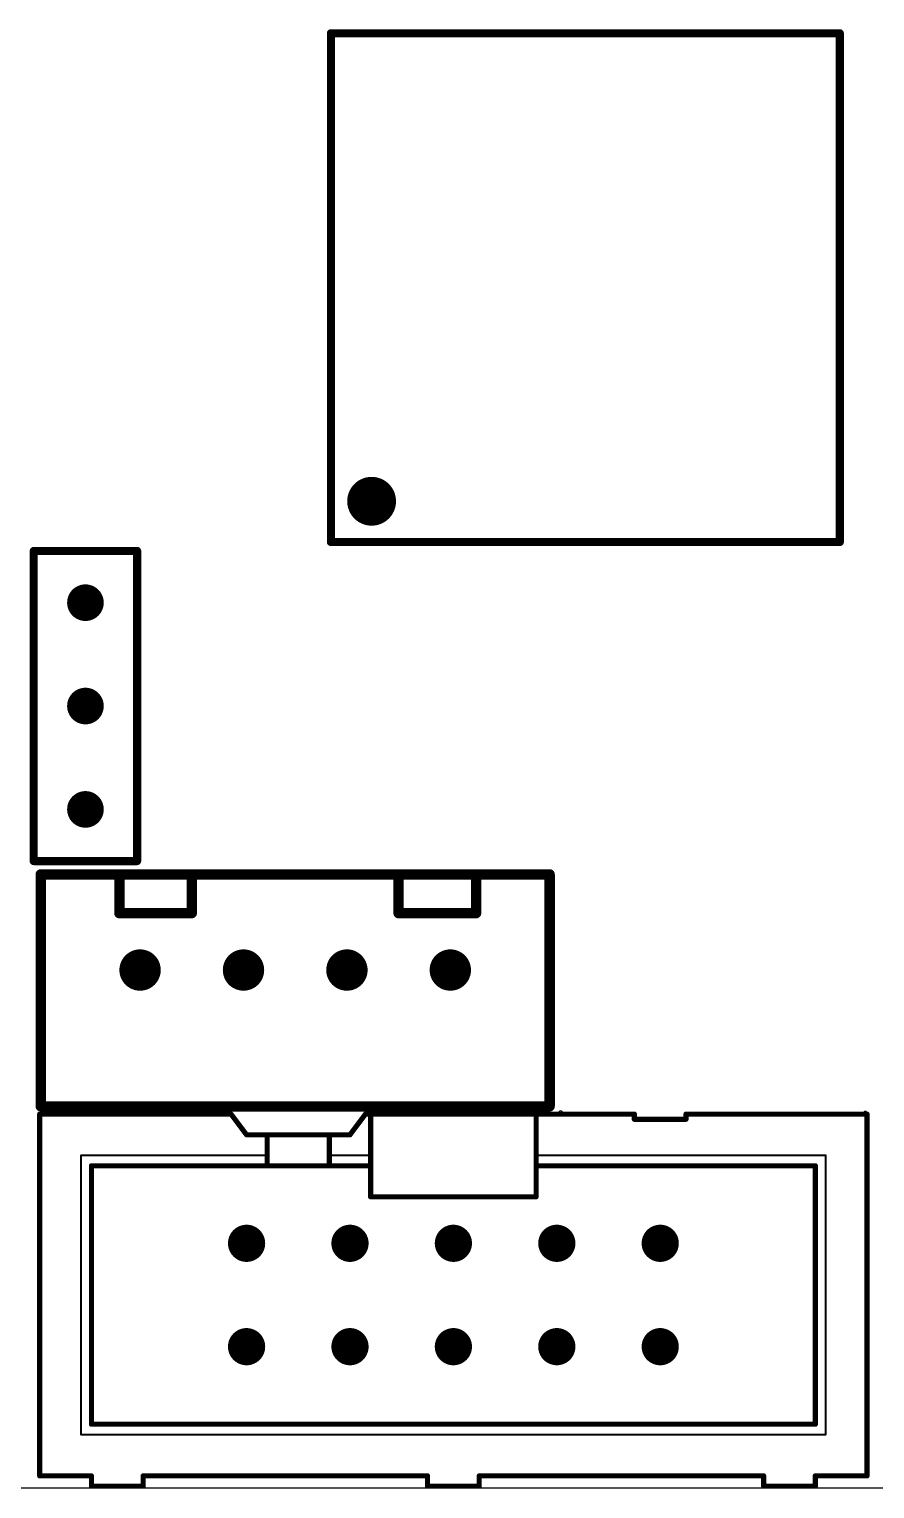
# Model space of a CAD drawing. Header units: millimetres. Extents: x 11 to 186, y 22 to 124.
# Drawn here: x 116.63 to 137.4, y 28.93 to 64.79 of the extents above; entities that cross this region are included whole.
import ezdxf

# ---------------------------------------------------------------- set-up
doc = ezdxf.new("R2010")
doc.units = ezdxf.units.MM
for name, color, linetype in [('KeepOutLayer', 6, 'Continuous'), ('PadHoleLayer', 156, 'Continuous'), ('TopOverlay', 2, 'Continuous')]:
    doc.layers.add(name, color=color, linetype=linetype)

msp = doc.modelspace()

# ---------------------------------------------------------------- linework, layer by layer
at = {"layer": 'KeepOutLayer'}
msp.add_line((17.351, 28.948), (166.624, 28.948), dxfattribs=at)
at = {"layer": 'PadHoleLayer'}
for points, const_width in [([(118.008, 50.926, 1), (118.008, 50.476, 1)], 0.45), ([(118.008, 48.386, 1), (118.008, 47.936, 1)], 0.45), ([(118.008, 45.846, 1), (118.008, 45.396, 1)], 0.45), ([(119.096, 41.674, 1), (119.604, 41.674, 1)], 0.508), ([(121.636, 41.674, 1), (122.144, 41.674, 1)], 0.508), ([(124.176, 41.674, 1), (124.684, 41.674, 1)], 0.508), ([(126.716, 41.674, 1), (127.224, 41.674, 1)], 0.508), ([(122.194, 34.959, 1), (121.737, 34.959, 1)], 0.457), ([(124.734, 34.959, 1), (124.277, 34.959, 1)], 0.457), ([(127.274, 34.959, 1), (126.817, 34.959, 1)], 0.457), ([(129.814, 34.959, 1), (129.357, 34.959, 1)], 0.457), ([(132.354, 34.959, 1), (131.897, 34.959, 1)], 0.457), ([(122.194, 32.419, 1), (121.737, 32.419, 1)], 0.457), ([(124.734, 32.419, 1), (124.277, 32.419, 1)], 0.457), ([(127.274, 32.419, 1), (126.817, 32.419, 1)], 0.457), ([(129.814, 32.419, 1), (129.357, 32.419, 1)], 0.457), ([(132.354, 32.419, 1), (131.897, 32.419, 1)], 0.457)]:
    msp.add_lwpolyline(points, format="xyb", close=True, dxfattribs=dict(at, const_width=const_width))
at = {"layer": 'TopOverlay'}
for points, const_width in [([(124.037, 52.193), (124.037, 64.693)], 0.2), ([(124.037, 64.693), (136.537, 64.693)], 0.2), ([(136.537, 52.193), (136.537, 64.693)], 0.2), ([(116.738, 44.351), (116.738, 51.971)], 0.2), ([(116.738, 51.971), (119.278, 51.971)], 0.2), ([(119.278, 44.351), (119.278, 51.971)], 0.2), ([(124.037, 52.193), (136.537, 52.193)], 0.2), ([(116.738, 44.351), (119.278, 44.351)], 0.2), ([(116.91, 44.024), (129.41, 44.024)], 0.254), ([(116.91, 38.324), (116.91, 44.024)], 0.254), ([(118.842, 43.071), (118.842, 44.024)], 0.254), ([(127.605, 43.071), (127.605, 44.024)], 0.254), ([(129.41, 38.324), (129.41, 44.024)], 0.254), ([(120.62, 43.071), (120.62, 43.96)], 0.254), ([(125.7, 43.071), (125.7, 43.96)], 0.254), ([(118.842, 43.071), (120.62, 43.071)], 0.254), ([(125.7, 43.071), (127.605, 43.071)], 0.254), ([(116.91, 38.324), (119.667, 38.324)], 0.254), ([(119.667, 38.324), (126.665, 38.324)], 0.254), ([(126.665, 38.324), (129.41, 38.324)], 0.254), ([(116.885, 38.134), (121.584, 38.134)], 0.127), ([(116.885, 29.244), (116.885, 38.134)], 0.127), ([(121.584, 38.134), (121.965, 37.626)], 0.127), ([(124.505, 37.626), (124.886, 38.134)], 0.127), ([(124.886, 38.134), (125.013, 38.134)], 0.127), ([(125.013, 38.134), (129.077, 38.134)], 0.127), ([(125.013, 37.118), (125.013, 38.134)], 0.127), ([(129.077, 37.118), (129.077, 38.134)], 0.127), ([(129.077, 38.134), (131.49, 38.134)], 0.127), ([(131.49, 38.007), (131.49, 38.134)], 0.127), ([(131.49, 38.007), (132.76, 38.007)], 0.127), ([(132.76, 38.007), (132.76, 38.134)], 0.127), ([(132.76, 38.134), (137.205, 38.134)], 0.127), ([(137.205, 29.244), (137.205, 38.134)], 0.127), ([(121.965, 37.626), (122.473, 37.626)], 0.127), ([(122.473, 37.118), (122.473, 37.626)], 0.127), ([(122.473, 37.626), (123.997, 37.626)], 0.127), ([(123.997, 37.118), (123.997, 37.626)], 0.127), ([(123.997, 37.626), (124.505, 37.626)], 0.127), ([(117.901, 37.118), (122.473, 37.118)], 0.0508), ([(117.901, 30.26), (117.901, 37.118)], 0.0508), ([(122.473, 36.864), (122.473, 37.118)], 0.127), ([(123.997, 36.864), (123.997, 37.118)], 0.127), ([(123.997, 37.118), (125.013, 37.118)], 0.0508), ([(125.013, 36.864), (125.013, 37.118)], 0.127), ([(129.077, 36.864), (129.077, 37.118)], 0.127), ([(129.077, 37.118), (136.189, 37.118)], 0.0508), ([(136.189, 30.26), (136.189, 37.118)], 0.0508), ([(118.155, 30.514), (118.155, 36.864)], 0.127), ([(118.155, 36.864), (122.473, 36.864)], 0.127), ([(122.473, 36.864), (123.997, 36.864)], 0.127), ([(123.997, 36.864), (125.013, 36.864)], 0.127), ([(125.013, 36.102), (125.013, 36.864)], 0.127), ([(129.077, 36.102), (129.077, 36.864)], 0.127), ([(129.077, 36.864), (135.935, 36.864)], 0.127), ([(135.935, 30.514), (135.935, 36.864)], 0.127), ([(125.013, 36.102), (129.077, 36.102)], 0.127), ([(118.155, 30.514), (135.935, 30.514)], 0.127), ([(117.901, 30.26), (136.189, 30.26)], 0.0508), ([(116.885, 29.244), (118.155, 29.244)], 0.127), ([(118.155, 28.99), (118.155, 29.244)], 0.127), ([(118.155, 28.99), (119.425, 28.99)], 0.127), ([(119.425, 28.99), (119.425, 29.244)], 0.127), ([(119.425, 29.244), (126.41, 29.244)], 0.127), ([(126.41, 28.99), (126.41, 29.244)], 0.127), ([(126.41, 28.99), (127.68, 28.99)], 0.127), ([(127.68, 28.99), (127.68, 29.244)], 0.127), ([(127.68, 29.244), (134.665, 29.244)], 0.127), ([(134.665, 28.99), (134.665, 29.244)], 0.127), ([(134.665, 28.99), (135.935, 28.99)], 0.127), ([(135.935, 29.244), (137.205, 29.244)], 0.127), ([(135.935, 28.99), (135.935, 29.244)], 0.127)]:
    msp.add_lwpolyline(points, dxfattribs=dict(at, const_width=const_width))
for points, const_width in [([(124.037, 64.643, 1), (124.037, 64.743, 1)], 0.1), ([(124.037, 64.643, 1), (124.037, 64.743, 1)], 0.1), ([(136.537, 64.643, 1), (136.537, 64.743, 1)], 0.1), ([(136.537, 64.643, 1), (136.537, 64.743, 1)], 0.1), ([(125.037, 53.493, 1), (125.037, 52.893, 1)], 0.6), ([(125.037, 53.343, 1), (125.037, 53.643, 1)], 0.3), ([(125.037, 52.743, 1), (125.037, 53.043, 1)], 0.3), ([(116.738, 52.021, 1), (116.738, 51.921, 1)], 0.1), ([(116.738, 52.021, 1), (116.738, 51.921, 1)], 0.1), ([(119.278, 52.021, 1), (119.278, 51.921, 1)], 0.1), ([(119.278, 52.021, 1), (119.278, 51.921, 1)], 0.1), ([(124.037, 52.143, 1), (124.037, 52.243, 1)], 0.1), ([(124.037, 52.143, 1), (124.037, 52.243, 1)], 0.1), ([(136.537, 52.143, 1), (136.537, 52.243, 1)], 0.1), ([(136.537, 52.143, 1), (136.537, 52.243, 1)], 0.1), ([(116.738, 44.401, 1), (116.738, 44.301, 1)], 0.1), ([(116.738, 44.401, 1), (116.738, 44.301, 1)], 0.1), ([(116.846, 44.024, 1), (116.973, 44.024, 1)], 0.127), ([(116.846, 44.024, 1), (116.973, 44.024, 1)], 0.127), ([(118.778, 44.024, 1), (118.905, 44.024, 1)], 0.127), ([(119.278, 44.401, 1), (119.278, 44.301, 1)], 0.1), ([(119.278, 44.401, 1), (119.278, 44.301, 1)], 0.1), ([(127.541, 44.024, 1), (127.668, 44.024, 1)], 0.127), ([(129.346, 44.024, 1), (129.473, 44.024, 1)], 0.127), ([(129.346, 44.024, 1), (129.473, 44.024, 1)], 0.127), ([(120.556, 43.96, 1), (120.683, 43.96, 1)], 0.127), ([(125.636, 43.96, 1), (125.763, 43.96, 1)], 0.127), ([(118.778, 43.071, 1), (118.905, 43.071, 1)], 0.127), ([(118.778, 43.071, 1), (118.905, 43.071, 1)], 0.127), ([(120.556, 43.071, 1), (120.683, 43.071, 1)], 0.127), ([(120.556, 43.071, 1), (120.683, 43.071, 1)], 0.127), ([(125.636, 43.071, 1), (125.763, 43.071, 1)], 0.127), ([(125.636, 43.071, 1), (125.763, 43.071, 1)], 0.127), ([(127.541, 43.071, 1), (127.668, 43.071, 1)], 0.127), ([(127.541, 43.071, 1), (127.668, 43.071, 1)], 0.127), ([(116.846, 38.324, 1), (116.973, 38.324, 1)], 0.127), ([(116.846, 38.324, 1), (116.973, 38.324, 1)], 0.127), ([(119.604, 38.324, 1), (119.731, 38.324, 1)], 0.127), ([(119.604, 38.324, 1), (119.731, 38.324, 1)], 0.127), ([(126.602, 38.324, 1), (126.729, 38.324, 1)], 0.127), ([(126.602, 38.324, 1), (126.729, 38.324, 1)], 0.127), ([(129.346, 38.324, 1), (129.473, 38.324, 1)], 0.127), ([(129.346, 38.324, 1), (129.473, 38.324, 1)], 0.127), ([(116.917, 38.134, 1), (116.853, 38.134, 1)], 0.0635), ([(116.917, 38.134, 1), (116.853, 38.134, 1)], 0.0635), ([(121.616, 38.134, 1), (121.552, 38.134, 1)], 0.0635), ([(121.616, 38.134, 1), (121.552, 38.134, 1)], 0.0635), ([(124.918, 38.134, 1), (124.854, 38.134, 1)], 0.0635), ([(124.918, 38.134, 1), (124.854, 38.134, 1)], 0.0635), ([(125.045, 38.134, 1), (124.981, 38.134, 1)], 0.0635), ([(125.045, 38.134, 1), (124.981, 38.134, 1)], 0.0635), ([(125.045, 38.134, 1), (124.981, 38.134, 1)], 0.0635), ([(129.109, 38.134, 1), (129.045, 38.134, 1)], 0.0635), ([(129.109, 38.134, 1), (129.045, 38.134, 1)], 0.0635), ([(129.109, 38.134, 1), (129.045, 38.134, 1)], 0.0635), ([(131.522, 38.134, 1), (131.458, 38.134, 1)], 0.0635), ([(131.522, 38.134, 1), (131.458, 38.134, 1)], 0.0635), ([(131.522, 38.007, 1), (131.458, 38.007, 1)], 0.0635), ([(131.522, 38.007, 1), (131.458, 38.007, 1)], 0.0635), ([(132.792, 38.134, 1), (132.728, 38.134, 1)], 0.0635), ([(132.792, 38.134, 1), (132.728, 38.134, 1)], 0.0635), ([(132.792, 38.007, 1), (132.728, 38.007, 1)], 0.0635), ([(132.792, 38.007, 1), (132.728, 38.007, 1)], 0.0635), ([(137.237, 38.134, 1), (137.173, 38.134, 1)], 0.0635), ([(137.237, 38.134, 1), (137.173, 38.134, 1)], 0.0635), ([(121.997, 37.626, 1), (121.933, 37.626, 1)], 0.0635), ([(121.997, 37.626, 1), (121.933, 37.626, 1)], 0.0635), ([(122.505, 37.626, 1), (122.441, 37.626, 1)], 0.0635), ([(122.505, 37.626, 1), (122.441, 37.626, 1)], 0.0635), ([(122.505, 37.626, 1), (122.441, 37.626, 1)], 0.0635), ([(124.029, 37.626, 1), (123.965, 37.626, 1)], 0.0635), ([(124.029, 37.626, 1), (123.965, 37.626, 1)], 0.0635), ([(124.029, 37.626, 1), (123.965, 37.626, 1)], 0.0635), ([(124.537, 37.626, 1), (124.473, 37.626, 1)], 0.0635), ([(124.537, 37.626, 1), (124.473, 37.626, 1)], 0.0635), ([(117.914, 37.118, 1), (117.889, 37.118, 1)], 0.0254), ([(117.914, 37.118, 1), (117.889, 37.118, 1)], 0.0254), ([(122.505, 37.118, 1), (122.441, 37.118, 1)], 0.0635), ([(122.505, 37.118, 1), (122.441, 37.118, 1)], 0.0635), ([(122.486, 37.118, 1), (122.461, 37.118, 1)], 0.0254), ([(124.029, 37.118, 1), (123.965, 37.118, 1)], 0.0635), ([(124.029, 37.118, 1), (123.965, 37.118, 1)], 0.0635), ([(124.01, 37.118, 1), (123.985, 37.118, 1)], 0.0254), ([(125.045, 37.118, 1), (124.981, 37.118, 1)], 0.0635), ([(125.045, 37.118, 1), (124.981, 37.118, 1)], 0.0635), ([(125.026, 37.118, 1), (125.001, 37.118, 1)], 0.0254), ([(129.109, 37.118, 1), (129.045, 37.118, 1)], 0.0635), ([(129.109, 37.118, 1), (129.045, 37.118, 1)], 0.0635), ([(129.09, 37.118, 1), (129.065, 37.118, 1)], 0.0254), ([(136.202, 37.118, 1), (136.177, 37.118, 1)], 0.0254), ([(136.202, 37.118, 1), (136.177, 37.118, 1)], 0.0254), ([(118.187, 36.864, 1), (118.123, 36.864, 1)], 0.0635), ([(118.187, 36.864, 1), (118.123, 36.864, 1)], 0.0635), ([(122.505, 36.864, 1), (122.441, 36.864, 1)], 0.0635), ([(122.505, 36.864, 1), (122.441, 36.864, 1)], 0.0635), ([(122.505, 36.864, 1), (122.441, 36.864, 1)], 0.0635), ([(124.029, 36.864, 1), (123.965, 36.864, 1)], 0.0635), ([(124.029, 36.864, 1), (123.965, 36.864, 1)], 0.0635), ([(124.029, 36.864, 1), (123.965, 36.864, 1)], 0.0635), ([(125.045, 36.864, 1), (124.981, 36.864, 1)], 0.0635), ([(125.045, 36.864, 1), (124.981, 36.864, 1)], 0.0635), ([(125.045, 36.864, 1), (124.981, 36.864, 1)], 0.0635), ([(129.109, 36.864, 1), (129.045, 36.864, 1)], 0.0635), ([(129.109, 36.864, 1), (129.045, 36.864, 1)], 0.0635), ([(129.109, 36.864, 1), (129.045, 36.864, 1)], 0.0635), ([(135.967, 36.864, 1), (135.903, 36.864, 1)], 0.0635), ([(135.967, 36.864, 1), (135.903, 36.864, 1)], 0.0635), ([(125.045, 36.102, 1), (124.981, 36.102, 1)], 0.0635), ([(125.045, 36.102, 1), (124.981, 36.102, 1)], 0.0635), ([(129.109, 36.102, 1), (129.045, 36.102, 1)], 0.0635), ([(129.109, 36.102, 1), (129.045, 36.102, 1)], 0.0635), ([(118.187, 30.514, 1), (118.123, 30.514, 1)], 0.0635), ([(118.187, 30.514, 1), (118.123, 30.514, 1)], 0.0635), ([(135.967, 30.514, 1), (135.903, 30.514, 1)], 0.0635), ([(135.967, 30.514, 1), (135.903, 30.514, 1)], 0.0635), ([(117.914, 30.26, 1), (117.889, 30.26, 1)], 0.0254), ([(117.914, 30.26, 1), (117.889, 30.26, 1)], 0.0254), ([(136.202, 30.26, 1), (136.177, 30.26, 1)], 0.0254), ([(136.202, 30.26, 1), (136.177, 30.26, 1)], 0.0254), ([(116.917, 29.244, 1), (116.853, 29.244, 1)], 0.0635), ([(116.917, 29.244, 1), (116.853, 29.244, 1)], 0.0635), ([(118.187, 29.244, 1), (118.123, 29.244, 1)], 0.0635), ([(118.187, 29.244, 1), (118.123, 29.244, 1)], 0.0635), ([(118.187, 28.99, 1), (118.123, 28.99, 1)], 0.0635), ([(118.187, 28.99, 1), (118.123, 28.99, 1)], 0.0635), ([(119.457, 29.244, 1), (119.393, 29.244, 1)], 0.0635), ([(119.457, 29.244, 1), (119.393, 29.244, 1)], 0.0635), ([(119.457, 28.99, 1), (119.393, 28.99, 1)], 0.0635), ([(119.457, 28.99, 1), (119.393, 28.99, 1)], 0.0635), ([(126.442, 29.244, 1), (126.378, 29.244, 1)], 0.0635), ([(126.442, 29.244, 1), (126.378, 29.244, 1)], 0.0635), ([(126.442, 28.99, 1), (126.378, 28.99, 1)], 0.0635), ([(126.442, 28.99, 1), (126.378, 28.99, 1)], 0.0635), ([(127.712, 29.244, 1), (127.648, 29.244, 1)], 0.0635), ([(127.712, 29.244, 1), (127.648, 29.244, 1)], 0.0635), ([(127.712, 28.99, 1), (127.648, 28.99, 1)], 0.0635), ([(127.712, 28.99, 1), (127.648, 28.99, 1)], 0.0635), ([(134.697, 29.244, 1), (134.633, 29.244, 1)], 0.0635), ([(134.697, 29.244, 1), (134.633, 29.244, 1)], 0.0635), ([(134.697, 28.99, 1), (134.633, 28.99, 1)], 0.0635), ([(134.697, 28.99, 1), (134.633, 28.99, 1)], 0.0635), ([(135.967, 29.244, 1), (135.903, 29.244, 1)], 0.0635), ([(135.967, 29.244, 1), (135.903, 29.244, 1)], 0.0635), ([(135.967, 28.99, 1), (135.903, 28.99, 1)], 0.0635), ([(135.967, 28.99, 1), (135.903, 28.99, 1)], 0.0635), ([(137.237, 29.244, 1), (137.173, 29.244, 1)], 0.0635), ([(137.237, 29.244, 1), (137.173, 29.244, 1)], 0.0635)]:
    msp.add_lwpolyline(points, format="xyb", close=True, dxfattribs=dict(at, const_width=const_width))
for centre, start, end in [((129.682, 38.16), 0, 180), ((129.682, 38.16), 180, 0), ((137.163, 38.148), 0, 180), ((137.163, 38.148), 180, 0)]:
    msp.add_arc(centre, 0.0508, start, end, dxfattribs=at)

doc.saveas('drawing.dxf')
